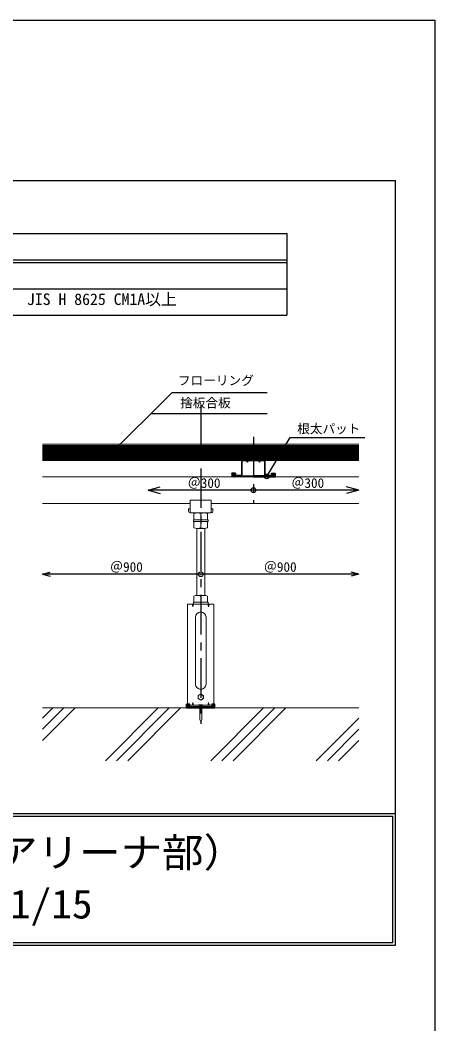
# Model space of a CAD drawing. Units: millimetres on the paper, enlarged 160 times, with parts at other scales. Extents: x -33008 to 32992, y -23168 to 22812.
# Drawn here: x 24594 to 32992, y 2505 to 22812 of the extents above; entities that cross this region are included whole.
import ezdxf
from ezdxf.enums import TextEntityAlignment as Align

# ---------------------------------------------------------------- set-up
doc = ezdxf.new("R2010")
doc.units = ezdxf.units.MM
doc.header["$LTSCALE"] = 160
doc.header["$PDMODE"] = 32
doc.header["$PDSIZE"] = 96
doc.linetypes.add('CHAIN1', pattern=[8, 5, -1, 1, -1])
for name, color, linetype in [('2-0_中心線', 4, 'CHAIN1'), ('2-2_太線１', 3, 'Continuous'), ('2-4_細線', 4, 'Continuous'), ('2-5_寸法', 7, 'Continuous'), ('2-6_文字', 7, 'Continuous'), ('F-1_中線', 7, 'Continuous')]:
    doc.layers.add(name, color=color, linetype=linetype)
doc.layers.add('2-1_中線', color=7, linetype='Continuous', lineweight=18)
doc.styles.add('ＭＳ ゴシック', font='')
doc.styles.get('ＭＳ ゴシック').set_extended_font_data('MS Gothic')

msp = doc.modelspace()

# ---------------------------------------------------------------- linework, layer by layer
at = {"layer": '2-0_中心線'}
for p, q in [((28251.5, 15022.5), (28251.5, 8578)), ((29318.1, 14381), (29318.1, 13036))]:
    msp.add_line(p, q, dxfattribs=at)
at = {"layer": '2-1_中線'}
for p, q in [((25051.5, 14230.7), (31451.5, 14230.7)), ((25051.5, 14038.7), (31451.5, 14038.7)), ((25051.5, 13910.7), (31451.5, 13910.7)), ((29078.1, 13885.1), (29078.1, 13616.3)), ((29090.9, 13885.1), (29090.9, 13616.3)), ((29103.7, 13910.7), (29179.5, 13910.7)), ((29173.1, 13897.9), (29103.7, 13897.9)), ((29532.5, 13910.7), (29456.8, 13910.7)), ((29463.2, 13897.9), (29532.5, 13897.9)), ((29545.3, 13885.1), (29545.3, 13616.3)), ((29558.1, 13885.1), (29558.1, 13616.3)), ((25051.5, 13569.3), (31451.5, 13569.3)), ((28898.9, 13603.5), (28898.9, 13590.7)), ((29065.3, 13603.5), (28898.9, 13603.5)), ((28898.9, 13590.7), (29065.3, 13590.7)), ((29737.3, 13590.7), (29570.9, 13590.7)), ((25051.5, 13036), (28038.1, 13036)), ((28464.8, 13097.9), (28038.1, 13097.9)), ((28464.8, 12841.9), (28464.8, 13097.9)), ((28464.8, 13036), (31451.5, 13036)), ((28004, 12927.2), (28004, 12876)), ((28004, 12927.2), (28038.1, 12927.2)), ((28131.4, 12841.9), (28371.6, 12841.9)), ((28182.1, 12841.9), (28320.8, 12841.9)), ((28251.5, 12829.5), (28251.5, 12703.2)), ((28498.9, 12927.2), (28464.8, 12927.2)), ((28498.9, 12927.2), (28498.9, 12876)), ((28102.1, 12672.7), (28102.1, 12697.9)), ((28107.5, 12703.2), (28395.5, 12703.2)), ((28107.5, 12667.3), (28395.5, 12667.3)), ((28251.5, 12541), (28251.5, 12667.3)), ((28400.8, 12697.9), (28400.8, 12672.7)), ((28171.5, 12528.7), (28171.5, 11173.2)), ((28320.8, 12528.7), (28182.1, 12528.7)), ((28331.5, 12528.7), (28331.5, 11173.2)), ((28182.1, 11173.2), (28320.8, 11173.2)), ((27984.8, 10998.6), (28518.1, 10998.6)), ((27984.8, 10998.6), (27984.8, 8976.3)), ((28091.5, 10945.3), (28105.8, 10998.6)), ((28091.5, 10996.1), (28105.8, 10998.6)), ((28102.1, 11004), (28102.1, 11029.2)), ((28102.1, 10998.6), (28400.8, 10998.6)), ((28395.5, 11034.5), (28107.5, 11034.5)), ((28395.5, 10998.6), (28107.5, 10998.6)), ((28251.5, 11160.8), (28251.5, 11034.5)), ((28400.8, 11029.2), (28400.8, 11004)), ((28411.5, 10945.3), (28425.8, 10998.6)), ((28411.5, 10996.1), (28425.8, 10998.6)), ((28518.1, 10998.6), (28518.1, 8976.3)), ((28144.8, 10732), (28144.8, 9379.4)), ((28358.1, 10732), (28358.1, 9379.4)), ((28251.5, 9178.6), (28198.1, 9147.8)), ((28198.1, 9147.8), (28198.1, 9086.2)), ((28304.8, 9147.8), (28251.5, 9178.6)), ((28304.8, 9086.2), (28304.8, 9147.8)), ((27984.8, 8952.8), (28518.1, 8952.8)), ((28091.5, 9006.1), (28077.2, 8952.8)), ((28091.5, 8955.3), (28077.2, 8952.8)), ((28198.1, 9086.2), (28251.5, 9055.4)), ((28208.8, 8963.4), (28208.8, 8952.8)), ((28231.7, 8942.1), (28231.7, 8664.8)), ((28251.5, 9055.4), (28304.8, 9086.2)), ((28271.2, 8942.1), (28271.2, 8664.8)), ((28411.5, 9006.1), (28397.2, 8952.8)), ((28411.5, 8955.3), (28397.2, 8952.8)), ((25051.5, 8897.3), (31451.5, 8897.3)), ((25255.1, 8897.3), (25051.5, 8693.7)), ((25481.4, 8897.3), (25051.5, 8467.5)), ((25707.6, 8897.3), (25051.5, 8241.2)), ((27388.4, 8897.3), (26321.7, 7830.7)), ((27614.7, 8897.3), (26548, 7830.7)), ((27841, 8897.3), (26774.3, 7830.7)), ((29521.7, 8897.3), (28455.1, 7830.7)), ((29748, 8897.3), (28681.4, 7830.7)), ((29974.3, 8897.3), (28907.6, 7830.7)), ((28250.5, 8614.1), (28231.7, 8664.8)), ((28252.5, 8614.1), (28271.2, 8664.8)), ((31451.5, 8693.7), (30588.4, 7830.7)), ((31451.5, 8467.5), (30814.7, 7830.7)), ((31451.5, 8241.2), (31041, 7830.7))]:
    msp.add_line(p, q, dxfattribs=at)
for points in [[(29173.1, 13897.9), (29195.5, 13868), (29217.9, 13897.9), (29318.1, 13897.9)], [(29179.5, 13910.7), (29195.5, 13889.3), (29211.5, 13910.7), (29318.1, 13910.7)], [(29456.8, 13910.7), (29440.8, 13889.3), (29424.8, 13910.7), (29318.1, 13910.7)], [(29463.2, 13897.9), (29440.8, 13868), (29418.4, 13897.9), (29318.1, 13897.9)], [(29570.9, 13603.5), (29737.3, 13603.5), (29737.3, 13590.7)], [(28038.1, 13097.9), (28038.1, 12841.9), (28464.8, 12841.9)], [(28112.8, 12829.5), (28112.8, 12703.2), (28390.1, 12703.2), (28390.1, 12829.5)], [(28390.1, 12541), (28390.1, 12667.3), (28112.8, 12667.3), (28112.8, 12541)], [(28112.8, 11160.8), (28112.8, 11034.5), (28390.1, 11034.5), (28390.1, 11160.8)], [(28208.8, 8963.4), (28294.1, 8963.4), (28294.1, 8952.8), (28251.5, 8952.8), (28208.8, 8952.8)]]:
    msp.add_lwpolyline(points, dxfattribs=at)
for points in [[(28091.5, 10945.3), (28077.2, 10998.6), (28091.5, 10996.1)], [(28411.5, 10996.1), (28411.5, 10945.3), (28397.2, 10998.6)], [(28091.5, 8955.3), (28091.5, 9006.1), (28105.8, 8952.8)], [(28411.5, 9006.1), (28425.8, 8952.8), (28411.5, 8955.3)]]:
    msp.add_lwpolyline(points, close=True, dxfattribs=at)
msp.add_circle((28251.5, 9117), 53.3, dxfattribs=at)
for centre, radius, start, end in [((29103.7, 13885.1), 25.6, 90, 180), ((29103.7, 13885.1), 12.8, 90, 180), ((29532.5, 13885.1), 25.6, 0, 90), ((29532.5, 13885.1), 12.8, 0, 90), ((29065.3, 13616.3), 12.8, 270, 0), ((29065.3, 13616.3), 25.6, 270, 0), ((29570.9, 13616.3), 25.6, 180, 270), ((29570.9, 13616.3), 12.8, 180, 270), ((28038.1, 12876), 34.1, 180, 270), ((28182.1, 12641.6), 200.3, 69.74384, 110.25616), ((28320.8, 12641.6), 200.3, 69.74384, 110.25616), ((28464.8, 12876), 34.1, 270, 0), ((28107.5, 12697.9), 5.33, 90, 180), ((28107.5, 12672.7), 5.33, 180, 270), ((28395.5, 12697.9), 5.33, 0, 90), ((28395.5, 12672.7), 5.33, 270, 0), ((28182.1, 12728.9), 200.3, 249.74384, 290.25616), ((28320.8, 12728.9), 200.3, 249.74384, 290.25616), ((28182.1, 10972.9), 200.3, 69.74384, 110.25616), ((28320.8, 10972.9), 200.3, 69.74384, 110.25616), ((28107.5, 11029.2), 5.33, 90, 180), ((28107.5, 11004), 5.33, 180, 270), ((28395.5, 11029.2), 5.33, 0, 90), ((28395.5, 11004), 5.33, 270, 0), ((28251.5, 10732), 106.7, 0, 180), ((28251.5, 9379.4), 106.7, 180, 0), ((28221.1, 8942.1), 10.7, 0, 90), ((28281.9, 8942.1), 10.7, 90, 180), ((28251.5, 8614.5), 1.07, 200.30446, 339.69553)]:
    msp.add_arc(centre, radius, start, end, dxfattribs=at)
at = {"layer": '2-2_太線１'}
for p, q in [((25051.5, 14017.3), (31451.5, 14017.3)), ((25051.5, 13996), (31451.5, 13996)), ((25051.5, 13974.7), (31451.5, 13974.7)), ((25051.5, 13953.3), (31451.5, 13953.3)), ((25051.5, 13932), (31451.5, 13932)), ((25051.5, 13910.7), (31451.5, 13910.7)), ((28952.3, 13649.3), (28877.6, 13649.3)), ((28877.6, 13649.3), (28877.6, 13569.3)), ((28877.6, 13643.1), (28883.9, 13649.3)), ((28877.6, 13635.5), (28891.4, 13649.3)), ((28877.6, 13628), (28898.9, 13649.3)), ((28877.6, 13620.5), (28906.5, 13649.3)), ((28877.6, 13612.9), (28914, 13649.3)), ((28877.6, 13605.4), (28898.9, 13626.7)), ((28877.6, 13597.8), (28898.9, 13619.2)), ((28877.6, 13590.3), (28898.9, 13611.6)), ((28900.2, 13628), (28921.6, 13649.3)), ((28907.8, 13628), (28929.1, 13649.3)), ((28915.3, 13628), (28936.7, 13649.3)), ((28922.9, 13628), (28944.2, 13649.3)), ((28930.4, 13628), (28951.7, 13649.3)), ((28937.9, 13628), (28952.3, 13642.3)), ((28945.5, 13628), (28952.3, 13634.8)), ((29684, 13628), (29684, 13649.3)), ((29684, 13642.4), (29690.9, 13649.3)), ((29684, 13634.9), (29698.4, 13649.3)), ((29684.7, 13628), (29706, 13649.3)), ((29692.2, 13628), (29713.5, 13649.3)), ((29699.7, 13628), (29721.1, 13649.3)), ((29707.3, 13628), (29728.6, 13649.3)), ((29714.8, 13628), (29736.2, 13649.3)), ((29716.5, 13569.3), (29758.7, 13611.5)), ((29722.4, 13628), (29743.7, 13649.3)), ((29729.9, 13628), (29751.2, 13649.3)), ((29737.3, 13627.9), (29758.7, 13649.2)), ((29737.3, 13620.4), (29758.7, 13641.7)), ((29737.3, 13612.8), (29758.7, 13634.1)), ((29737.3, 13605.3), (29758.7, 13626.6)), ((29737.6, 13597.9), (29758.7, 13619.1)), ((28877.6, 13582.8), (28898.9, 13604.1)), ((28877.6, 13575.2), (28898.9, 13596.5)), ((29318.1, 13569.3), (28877.6, 13569.3)), ((28879.3, 13569.3), (28900.6, 13590.7)), ((28886.8, 13569.3), (28908.2, 13590.7)), ((28894.4, 13569.3), (28915.7, 13590.7)), ((28898.9, 13590.7), (29318.1, 13590.7)), ((28901.9, 13569.3), (28923.2, 13590.7)), ((28909.4, 13569.3), (28930.8, 13590.7)), ((28917, 13569.3), (28938.3, 13590.7)), ((28924.5, 13569.3), (28945.9, 13590.7)), ((28932.1, 13569.3), (28953.4, 13590.7)), ((28939.6, 13569.3), (28961, 13590.7)), ((28947.2, 13569.3), (28968.5, 13590.7)), ((28954.7, 13569.3), (28976, 13590.7)), ((28962.2, 13569.3), (28983.6, 13590.7)), ((28969.8, 13569.3), (28991.1, 13590.7)), ((28977.3, 13569.3), (28998.7, 13590.7)), ((28984.9, 13569.3), (29006.2, 13590.7)), ((28992.4, 13569.3), (29013.7, 13590.7)), ((29000, 13569.3), (29021.3, 13590.7)), ((29007.5, 13569.3), (29028.8, 13590.7)), ((29015, 13569.3), (29036.4, 13590.7)), ((29022.6, 13569.3), (29043.9, 13590.7)), ((29030.1, 13569.3), (29051.5, 13590.7)), ((29037.7, 13569.3), (29059, 13590.7)), ((29045.2, 13569.3), (29066.5, 13590.7)), ((29052.8, 13569.3), (29074.1, 13590.7)), ((29060.3, 13569.3), (29081.6, 13590.7)), ((29067.8, 13569.3), (29089.2, 13590.7)), ((29075.4, 13569.3), (29096.7, 13590.7)), ((29082.9, 13569.3), (29104.3, 13590.7)), ((29090.5, 13569.3), (29111.8, 13590.7)), ((29098, 13569.3), (29119.3, 13590.7)), ((29105.6, 13569.3), (29126.9, 13590.7)), ((29113.1, 13569.3), (29134.4, 13590.7)), ((29120.6, 13569.3), (29142, 13590.7)), ((29128.2, 13569.3), (29149.5, 13590.7)), ((29135.7, 13569.3), (29157.1, 13590.7)), ((29143.3, 13569.3), (29164.6, 13590.7)), ((29150.8, 13569.3), (29172.1, 13590.7)), ((29158.4, 13569.3), (29179.7, 13590.7)), ((29165.9, 13569.3), (29187.2, 13590.7)), ((29173.4, 13569.3), (29194.8, 13590.7)), ((29181, 13569.3), (29202.3, 13590.7)), ((29188.5, 13569.3), (29209.9, 13590.7)), ((29196.1, 13569.3), (29217.4, 13590.7)), ((29203.6, 13569.3), (29224.9, 13590.7)), ((29211.1, 13569.3), (29232.5, 13590.7)), ((29218.7, 13569.3), (29240, 13590.7)), ((29226.2, 13569.3), (29247.6, 13590.7)), ((29233.8, 13569.3), (29255.1, 13590.7)), ((29241.3, 13569.3), (29262.7, 13590.7)), ((29248.9, 13569.3), (29270.2, 13590.7)), ((29256.4, 13569.3), (29277.7, 13590.7)), ((29263.9, 13569.3), (29285.3, 13590.7)), ((29271.5, 13569.3), (29292.8, 13590.7)), ((29279, 13569.3), (29300.4, 13590.7)), ((29286.6, 13569.3), (29307.9, 13590.7)), ((29294.1, 13569.3), (29315.4, 13590.7)), ((29301.7, 13569.3), (29323, 13590.7)), ((29309.2, 13569.3), (29330.5, 13590.7)), ((29316.7, 13569.3), (29338.1, 13590.7)), ((29737.3, 13590.7), (29318.1, 13590.7)), ((29318.1, 13569.3), (29758.7, 13569.3)), ((29324.3, 13569.3), (29345.6, 13590.7)), ((29331.8, 13569.3), (29353.2, 13590.7)), ((29339.4, 13569.3), (29360.7, 13590.7)), ((29346.9, 13569.3), (29368.2, 13590.7)), ((29354.5, 13569.3), (29375.8, 13590.7)), ((29362, 13569.3), (29383.3, 13590.7)), ((29369.5, 13569.3), (29390.9, 13590.7)), ((29377.1, 13569.3), (29398.4, 13590.7)), ((29384.6, 13569.3), (29406, 13590.7)), ((29392.2, 13569.3), (29413.5, 13590.7)), ((29399.7, 13569.3), (29421, 13590.7)), ((29407.3, 13569.3), (29428.6, 13590.7)), ((29414.8, 13569.3), (29436.1, 13590.7)), ((29422.3, 13569.3), (29443.7, 13590.7)), ((29429.9, 13569.3), (29451.2, 13590.7)), ((29437.4, 13569.3), (29458.8, 13590.7)), ((29445, 13569.3), (29466.3, 13590.7)), ((29452.5, 13569.3), (29473.8, 13590.7)), ((29460, 13569.3), (29481.4, 13590.7)), ((29467.6, 13569.3), (29488.9, 13590.7)), ((29475.1, 13569.3), (29496.5, 13590.7)), ((29482.7, 13569.3), (29504, 13590.7)), ((29490.2, 13569.3), (29511.6, 13590.7)), ((29497.8, 13569.3), (29519.1, 13590.7)), ((29505.3, 13569.3), (29526.6, 13590.7)), ((29512.8, 13569.3), (29534.2, 13590.7)), ((29520.4, 13569.3), (29541.7, 13590.7)), ((29527.9, 13569.3), (29549.3, 13590.7)), ((29535.5, 13569.3), (29556.8, 13590.7)), ((29543, 13569.3), (29564.3, 13590.7)), ((29550.6, 13569.3), (29571.9, 13590.7)), ((29558.1, 13569.3), (29579.4, 13590.7)), ((29565.6, 13569.3), (29587, 13590.7)), ((29573.2, 13569.3), (29594.5, 13590.7)), ((29580.7, 13569.3), (29602.1, 13590.7)), ((29588.3, 13569.3), (29609.6, 13590.7)), ((29595.8, 13569.3), (29617.1, 13590.7)), ((29603.4, 13569.3), (29624.7, 13590.7)), ((29610.9, 13569.3), (29632.2, 13590.7)), ((29618.4, 13569.3), (29639.8, 13590.7)), ((29626, 13569.3), (29647.3, 13590.7)), ((29633.5, 13569.3), (29654.9, 13590.7)), ((29641.1, 13569.3), (29662.4, 13590.7)), ((29648.6, 13569.3), (29669.9, 13590.7)), ((29656.2, 13569.3), (29677.5, 13590.7)), ((29663.7, 13569.3), (29685, 13590.7)), ((29671.2, 13569.3), (29692.6, 13590.7)), ((29678.8, 13569.3), (29700.1, 13590.7)), ((29686.3, 13569.3), (29707.7, 13590.7)), ((29693.9, 13569.3), (29715.2, 13590.7)), ((29701.4, 13569.3), (29722.7, 13590.7)), ((29709, 13569.3), (29730.3, 13590.7)), ((29724, 13569.3), (29758.7, 13604)), ((29731.6, 13569.3), (29758.7, 13596.4)), ((29737.3, 13598.2), (29737.3, 13590.7)), ((29739.1, 13569.3), (29758.7, 13588.9)), ((29746.7, 13569.3), (29758.7, 13581.3)), ((29754.2, 13569.3), (29758.7, 13573.8)), ((27963.5, 8897.3), (27963.5, 8976.2)), ((27970.2, 8976.2), (27963.5, 8969.5)), ((27985.2, 8976.2), (27963.5, 8954.5)), ((28000.3, 8976.2), (27963.5, 8939.4)), ((27984.8, 8945.6), (27963.5, 8924.3)), ((27984.8, 8954.9), (27984.8, 8918.6)), ((28015.4, 8976.2), (27994.1, 8954.9)), ((28027.5, 8973.2), (28009.2, 8954.9)), ((28027.5, 8958.1), (28024.3, 8954.9)), ((28027.5, 8954.9), (28027.5, 8976.3)), ((28483.1, 8976.3), (28475.5, 8968.7)), ((28498.2, 8976.3), (28476.8, 8954.9)), ((28513.3, 8976.3), (28491.9, 8954.9)), ((28528.3, 8976.3), (28507, 8954.9)), ((28539.5, 8972.3), (28518.1, 8951)), ((28539.5, 8957.2), (28518.1, 8935.9)), ((28518.1, 8954.9), (28518.1, 8918.6)), ((28539.5, 8942.1), (28518.1, 8920.8)), ((27984.8, 8930.5), (27963.5, 8909.2)), ((27988, 8918.6), (27966.6, 8897.3)), ((28003.1, 8918.6), (27981.7, 8897.3)), ((28018.2, 8918.6), (27996.8, 8897.3)), ((28033.2, 8918.6), (28011.9, 8897.3)), ((28048.3, 8918.6), (28027, 8897.3)), ((28063.4, 8918.6), (28042.1, 8897.3)), ((28078.5, 8918.6), (28057.2, 8897.3)), ((28093.6, 8918.6), (28072.2, 8897.3)), ((28108.7, 8918.6), (28087.3, 8897.3)), ((28123.7, 8918.6), (28102.4, 8897.3)), ((28138.8, 8918.6), (28117.5, 8897.3)), ((28153.9, 8918.6), (28132.6, 8897.3)), ((28169, 8918.6), (28147.7, 8897.3)), ((28184.1, 8918.6), (28162.8, 8897.3)), ((28199.2, 8918.6), (28177.8, 8897.3)), ((28214.3, 8918.6), (28192.9, 8897.3)), ((28229.3, 8918.6), (28208, 8897.3)), ((28244.4, 8918.6), (28223.1, 8897.3)), ((28259.5, 8918.6), (28238.2, 8897.3)), ((28274.6, 8918.6), (28253.3, 8897.3)), ((28289.7, 8918.6), (28268.3, 8897.3)), ((28304.8, 8918.6), (28283.4, 8897.3)), ((28283.5, 8897.3), (28283.4, 8897.3)), ((28319.9, 8918.6), (28298.5, 8897.3)), ((28334.9, 8918.6), (28313.6, 8897.3)), ((28350, 8918.6), (28328.7, 8897.3)), ((28365.1, 8918.6), (28343.8, 8897.3)), ((28380.2, 8918.6), (28358.9, 8897.3)), ((28395.3, 8918.6), (28373.9, 8897.3)), ((28410.4, 8918.6), (28389, 8897.3)), ((28425.4, 8918.6), (28404.1, 8897.3)), ((28440.5, 8918.6), (28419.2, 8897.3)), ((28455.6, 8918.6), (28434.3, 8897.3)), ((28470.7, 8918.6), (28449.4, 8897.3)), ((28485.8, 8918.6), (28464.5, 8897.3)), ((28464.5, 8897.3), (28464.5, 8897.3)), ((28500.9, 8918.6), (28479.5, 8897.3)), ((28516, 8918.6), (28494.6, 8897.3)), ((28539.5, 8927.1), (28509.7, 8897.3)), ((28539.5, 8912), (28524.8, 8897.3))]:
    msp.add_line(p, q, dxfattribs=at)
for points in [[(28952.3, 13649.3), (28952.3, 13628), (28898.9, 13628), (28898.9, 13590.7)], [(29684, 13649.3), (29758.7, 13649.3), (29758.7, 13569.3)], [(29684, 13628), (29737.3, 13628), (29737.3, 13628), (29737.3, 13598.2)], [(28027.5, 8976.3), (27963.5, 8976.3), (27963.5, 8897.3), (28539.5, 8897.3), (28539.5, 8976.3), (28475.5, 8976.3)], [(27984.8, 8918.6), (27984.8, 8954.9), (28027.5, 8954.9)], [(28518.1, 8952.8), (28518.1, 8918.6), (27984.8, 8918.6)], [(28475.5, 8976.3), (28475.5, 8954.9), (28518.1, 8954.9), (28518.1, 8952.8)]]:
    msp.add_lwpolyline(points, dxfattribs=at)
at = {"layer": '2-4_細線'}
for p, q in [((25051.5, 14209.3), (31451.5, 14209.3)), ((25051.5, 14188), (31451.5, 14188)), ((25051.5, 14166.7), (31451.5, 14166.7)), ((25051.5, 14145.3), (31451.5, 14145.3)), ((25051.5, 14124), (31451.5, 14124)), ((25051.5, 14102.7), (31451.5, 14102.7)), ((25051.5, 14081.3), (31451.5, 14081.3)), ((25051.5, 14060), (31451.5, 14060))]:
    msp.add_line(p, q, dxfattribs=at)
at = {"layer": '2-5_寸法'}
for p, q in [((27184.8, 13302.7), (27432.1, 13368.9)), ((27184.8, 13302.7), (27432.1, 13236.4)), ((31451.5, 13302.7), (31204.2, 13368.9)), ((31451.5, 13302.7), (31204.2, 13236.4)), ((25051.5, 11602.7), (25206, 11644.1)), ((25051.5, 11602.7), (25206, 11561.3)), ((28251.5, 11602.7), (25051.5, 11602.7)), ((31451.5, 11602.7), (28251.5, 11602.7)), ((31451.5, 11602.7), (31296.9, 11644.1)), ((31451.5, 11602.7), (31296.9, 11561.3))]:
    msp.add_line(p, q, dxfattribs=at)
msp.add_lwpolyline([(31451.5, 13302.7), (29318.1, 13302.7), (27184.8, 13302.7)], dxfattribs=at)
for p in [(29318.1, 13302.7), (28251.5, 11602.7)]:
    msp.add_point(p, dxfattribs=at)
at = {"layer": '2-6_文字'}
for p, q in [((16192, 19564), (32192, 19564)), ((32192, 6764), (32192, 19564)), ((17992, 18497.3), (29992, 18497.3)), ((29992, 18497.3), (29992, 16844)), ((17992, 17964), (29992, 17964)), ((17992, 17910.7), (29992, 17910.7)), ((17992, 17377.3), (29992, 17377.3)), ((17992, 16844), (29992, 16844)), ((27672.8, 15281.5), (26365.9, 13974.7)), ((27672.8, 15281.5), (29594.5, 15281.5)), ((27246.1, 14854.8), (29594.5, 14854.8)), ((29587, 13580), (30064, 14368.1)), ((30064, 14368.1), (31574.3, 14368.1)), ((16192, 6764), (32192, 6764)), ((16245.3, 6710.7), (32138.7, 6710.7)), ((32138.7, 4150.7), (32138.7, 6710.7)), ((32192, 4097.3), (32192, 6764)), ((16192, 4097.3), (32192, 4097.3)), ((16245.3, 4150.7), (32138.7, 4150.7))]:
    msp.add_line(p, q, dxfattribs=at)
for p in [(26365.9, 13974.7), (26493.9, 14102.7), (29587, 13580)]:
    msp.add_point(p, dxfattribs=at)
at = {"layer": 'F-1_中線'}
for p, q in [((-33008, 22812), (32992, 22812)), ((32992, 22812), (32992, -22788))]:
    msp.add_line(p, q, dxfattribs=at)

# ---------------------------------------------------------------- texts
at = {"layer": '2-5_寸法', "style": 'ＭＳ ゴシック'}
for s, p in [('＠300', (27985.5, 13290.2)), ('＠300', (30084.2, 13290.2)), ('＠900', (26413, 11593.1)), ('＠900', (29526.7, 11593.1))]:
    msp.add_text(s, height=195.5, dxfattribs=at).set_placement(p, align=Align.BOTTOM_LEFT)
at = {"layer": '2-6_文字', "style": 'ＭＳ ゴシック'}
for s, height, p in [('※２\u3000JIS H 8610 電気亜鉛めっき1級以上\u3000JIS H 8625 CM1A以上', 234.6, (18338, 16977.6)), ('フローリング', 187.7, (27789.3, 15371.8)), ('捨板合板', 187.7, (27834, 14918.7)), ('根太パット', 187.7, (30203.6, 14395.9))]:
    msp.add_text(s, height=height, dxfattribs=at).set_placement(p, align=Align.BOTTOM_LEFT)
at = {"layer": '2-6_文字', "style": 'ＭＳ ゴシック', "width": 1.05}
for s, p in [('断面詳細図（アリーナ部）', (19068.7, 5503.2)), ('scale：1/15', (21452, 4462.2))]:
    msp.add_text(s, height=586.5, dxfattribs=at).set_placement(p, align=Align.BOTTOM_LEFT)

doc.saveas('drawing.dxf')
